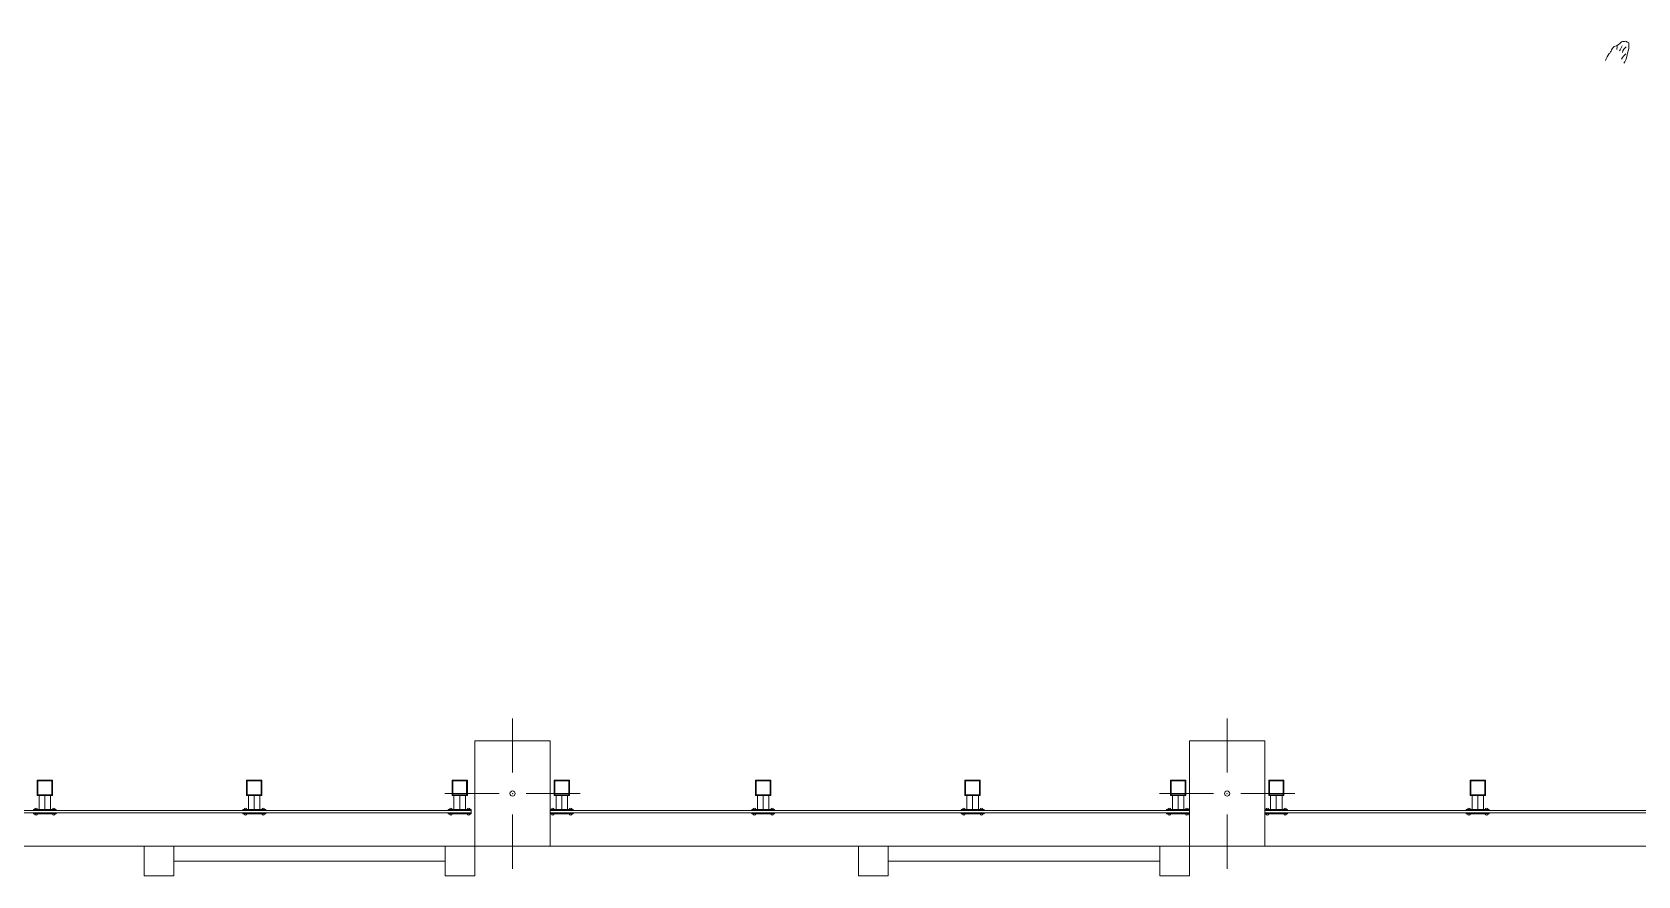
# Model space of a CAD drawing. Header units: metres. Extents: x -17 to 101, y 0 to 79.
# Drawn here: x 60.16 to 65.5, y 19.44 to 22.24 of the extents above; entities that cross this region are included whole.
import ezdxf

# ---------------------------------------------------------------- set-up
doc = ezdxf.new("R2010")
doc.units = ezdxf.units.M
doc.layers.add('Cotas varias El', color=253, linetype='Continuous', lineweight=13)

msp = doc.modelspace()

# ---------------------------------------------------------------- linework, layer by layer
at = {"layer": 'Cotas varias El', "linetype": 'Continuous'}
for p, q in [((61.7577, 19.7789), (61.7577, 19.9589)), ((64.1327, 19.7789), (64.1327, 19.9589)), ((61.7127, 19.7089), (61.5327, 19.7089)), ((61.8027, 19.7089), (61.9827, 19.7089)), ((64.0877, 19.7089), (63.9077, 19.7089)), ((64.1777, 19.7089), (64.3577, 19.7089)), ((61.7577, 19.4589), (61.7577, 19.6389)), ((64.1327, 19.4589), (64.1327, 19.6389)), ((60.5327, 19.5341), (60.5327, 19.4352)), ((60.6315, 19.5341), (60.5327, 19.5341)), ((60.6315, 19.4352), (60.6315, 19.5341)), ((61.5338, 19.5341), (61.5338, 19.4352)), ((61.6327, 19.5341), (61.5338, 19.5341)), ((61.6327, 19.4352), (61.6327, 19.5341)), ((62.9077, 19.5341), (62.9077, 19.4352)), ((63.0066, 19.5341), (62.9077, 19.5341)), ((63.0066, 19.4352), (63.0066, 19.5341)), ((63.9088, 19.5341), (63.9088, 19.4352)), ((64.0077, 19.5341), (63.9088, 19.5341)), ((64.0077, 19.4352), (64.0077, 19.5341)), ((60.5327, 19.4352), (60.6315, 19.4352)), ((61.5338, 19.4352), (61.6327, 19.4352)), ((62.9077, 19.4352), (63.0066, 19.4352)), ((63.9088, 19.4352), (64.0077, 19.4352))]:
    msp.add_line(p, q, dxfattribs=at)
at = {"layer": 'Cotas varias El'}
for p, q in [((60.1841, 19.7026), (60.2222, 19.7026)), ((60.1841, 19.6558), (60.1841, 19.7026)), ((60.1841, 19.7026), (60.1841, 19.6558)), ((60.1841, 19.7026), (60.2222, 19.7026)), ((60.1841, 19.6558), (60.1841, 19.7026)), ((60.1841, 19.7026), (60.1841, 19.6558)), ((60.2031, 19.7026), (60.2031, 19.6558)), ((60.2031, 19.7026), (60.2031, 19.6558)), ((60.2222, 19.7026), (60.2222, 19.6558)), ((60.2222, 19.7026), (60.2222, 19.6558)), ((60.2222, 19.7026), (60.2222, 19.6558)), ((60.2222, 19.7026), (60.2222, 19.6558)), ((60.8801, 19.7026), (60.9182, 19.7026)), ((60.8801, 19.6558), (60.8801, 19.7026)), ((60.8801, 19.7026), (60.8801, 19.6558)), ((60.8801, 19.7026), (60.9182, 19.7026)), ((60.8801, 19.6558), (60.8801, 19.7026)), ((60.8801, 19.7026), (60.8801, 19.6558)), ((60.8991, 19.7026), (60.8991, 19.6558)), ((60.8991, 19.7026), (60.8991, 19.6558)), ((60.9182, 19.7026), (60.9182, 19.6558)), ((60.9182, 19.7026), (60.9182, 19.6558)), ((60.9182, 19.7026), (60.9182, 19.6558)), ((60.9182, 19.7026), (60.9182, 19.6558)), ((61.563, 19.7026), (61.6011, 19.7026)), ((61.563, 19.6558), (61.563, 19.7026)), ((61.563, 19.7026), (61.563, 19.6558)), ((61.563, 19.7026), (61.6011, 19.7026)), ((61.563, 19.6558), (61.563, 19.7026)), ((61.563, 19.7026), (61.563, 19.6558)), ((61.582, 19.7026), (61.582, 19.6558)), ((61.582, 19.7026), (61.582, 19.6558)), ((61.6011, 19.7026), (61.6011, 19.6558)), ((61.6011, 19.7026), (61.6011, 19.6558)), ((61.6011, 19.7026), (61.6011, 19.6558)), ((61.6011, 19.7026), (61.6011, 19.6558)), ((61.9022, 19.7026), (61.9403, 19.7026)), ((61.9022, 19.6559), (61.9022, 19.7026)), ((61.9022, 19.7026), (61.9022, 19.6559)), ((61.9022, 19.7026), (61.9403, 19.7026)), ((61.9022, 19.6559), (61.9022, 19.7026)), ((61.9022, 19.7026), (61.9022, 19.6559)), ((61.9212, 19.7026), (61.9212, 19.6559)), ((61.9212, 19.7026), (61.9212, 19.6559)), ((61.9403, 19.7026), (61.9403, 19.6559)), ((61.9403, 19.7026), (61.9403, 19.6559)), ((61.9403, 19.7026), (61.9403, 19.6559)), ((61.9403, 19.7026), (61.9403, 19.6559)), ((62.5717, 19.7026), (62.6098, 19.7026)), ((62.5717, 19.6559), (62.5717, 19.7026)), ((62.5717, 19.7026), (62.5717, 19.6559)), ((62.5717, 19.7026), (62.6098, 19.7026)), ((62.5717, 19.6559), (62.5717, 19.7026)), ((62.5717, 19.7026), (62.5717, 19.6559)), ((62.5907, 19.7026), (62.5907, 19.6559)), ((62.5907, 19.7026), (62.5907, 19.6559)), ((62.6098, 19.7026), (62.6098, 19.6559)), ((62.6098, 19.7026), (62.6098, 19.6559)), ((62.6098, 19.7026), (62.6098, 19.6559)), ((62.6098, 19.7026), (62.6098, 19.6559)), ((63.2677, 19.7026), (63.3058, 19.7026)), ((63.2677, 19.6559), (63.2677, 19.7026)), ((63.2677, 19.7026), (63.2677, 19.6559)), ((63.2677, 19.7026), (63.3058, 19.7026)), ((63.2677, 19.6559), (63.2677, 19.7026)), ((63.2677, 19.7026), (63.2677, 19.6559)), ((63.2867, 19.7026), (63.2867, 19.6559)), ((63.2867, 19.7026), (63.2867, 19.6559)), ((63.3058, 19.7026), (63.3058, 19.6559)), ((63.3058, 19.7026), (63.3058, 19.6559)), ((63.3058, 19.7026), (63.3058, 19.6559)), ((63.3058, 19.7026), (63.3058, 19.6559)), ((63.9506, 19.7026), (63.9887, 19.7026)), ((63.9506, 19.6559), (63.9506, 19.7026)), ((63.9506, 19.7026), (63.9506, 19.6559)), ((63.9506, 19.7026), (63.9887, 19.7026)), ((63.9506, 19.6559), (63.9506, 19.7026)), ((63.9506, 19.7026), (63.9506, 19.6559)), ((63.9696, 19.7026), (63.9696, 19.6559)), ((63.9696, 19.7026), (63.9696, 19.6559)), ((63.9887, 19.7026), (63.9887, 19.6559)), ((63.9887, 19.7026), (63.9887, 19.6559)), ((63.9887, 19.7026), (63.9887, 19.6559)), ((63.9887, 19.7026), (63.9887, 19.6559)), ((64.2771, 19.7026), (64.3152, 19.7026)), ((64.2771, 19.6558), (64.2771, 19.7026)), ((64.2771, 19.7026), (64.2771, 19.6558)), ((64.2771, 19.7026), (64.3152, 19.7026)), ((64.2771, 19.6558), (64.2771, 19.7026)), ((64.2771, 19.7026), (64.2771, 19.6558)), ((64.2962, 19.7026), (64.2962, 19.6558)), ((64.2962, 19.7026), (64.2962, 19.6558)), ((64.3152, 19.7026), (64.3152, 19.6558)), ((64.3152, 19.7026), (64.3152, 19.6558)), ((64.3152, 19.7026), (64.3152, 19.6558)), ((64.3152, 19.7026), (64.3152, 19.6558)), ((64.9466, 19.7026), (64.9847, 19.7026)), ((64.9466, 19.6558), (64.9466, 19.7026)), ((64.9466, 19.7026), (64.9466, 19.6558)), ((64.9466, 19.7026), (64.9847, 19.7026)), ((64.9466, 19.6558), (64.9466, 19.7026)), ((64.9466, 19.7026), (64.9466, 19.6558)), ((64.9656, 19.7026), (64.9656, 19.6558)), ((64.9656, 19.7026), (64.9656, 19.6558)), ((64.9847, 19.7026), (64.9847, 19.6558)), ((64.9847, 19.7026), (64.9847, 19.6558)), ((64.9847, 19.7026), (64.9847, 19.6558)), ((64.9847, 19.7026), (64.9847, 19.6558)), ((60.2222, 19.6558), (60.1841, 19.6558)), ((60.2222, 19.6558), (60.1841, 19.6558)), ((60.9182, 19.6558), (60.8801, 19.6558)), ((60.9182, 19.6558), (60.8801, 19.6558)), ((61.6011, 19.6558), (61.563, 19.6558)), ((61.6011, 19.6558), (61.563, 19.6558)), ((61.9399, 19.6559), (61.9018, 19.6559)), ((61.9399, 19.6559), (61.9018, 19.6559)), ((62.6098, 19.6559), (62.5717, 19.6559)), ((62.6098, 19.6559), (62.5717, 19.6559)), ((63.3058, 19.6559), (63.2677, 19.6559)), ((63.3058, 19.6559), (63.2677, 19.6559)), ((63.9887, 19.6559), (63.9506, 19.6559)), ((63.9887, 19.6559), (63.9506, 19.6559)), ((64.3148, 19.6558), (64.2767, 19.6558)), ((64.3148, 19.6558), (64.2767, 19.6558)), ((64.9847, 19.6558), (64.9466, 19.6558)), ((64.9847, 19.6558), (64.9466, 19.6558))]:
    msp.add_line(p, q, dxfattribs=at)
msp.add_lwpolyline([(85.6577, 22.8339), (85.6577, 19.5339), (56.8577, 19.5339), (56.8577, 22.8339)], dxfattribs=at)
for points in [[(61.8827, 19.8839), (61.6327, 19.8839), (61.6327, 19.5339), (61.8827, 19.5339)], [(64.2577, 19.8839), (64.0077, 19.8839), (64.0077, 19.5339), (64.2577, 19.5339)], [(61.9466, 19.7026), (61.9443, 19.7026), (61.8958, 19.7026), (61.8958, 19.7049), (61.8958, 19.7511), (61.8958, 19.7534), (61.9466, 19.7534), (61.9466, 19.7511)], [(61.9443, 19.7049), (61.9443, 19.7511), (61.8981, 19.7511), (61.8981, 19.7049)], [(64.3216, 19.7026), (64.3193, 19.7026), (64.2708, 19.7026), (64.2708, 19.7048), (64.2708, 19.7511), (64.2708, 19.7534), (64.3216, 19.7534), (64.3216, 19.7511)], [(64.3193, 19.7048), (64.3193, 19.7511), (64.273, 19.7511), (64.273, 19.7048)], [(59.4951, 19.6446), (61.6201, 19.6446), (61.6201, 19.6526), (59.4951, 19.6526)], [(61.8827, 19.6446), (64.0077, 19.6446), (64.0077, 19.6526), (61.8827, 19.6526)], [(64.2577, 19.6446), (66.3827, 19.6446), (66.3827, 19.6526), (64.2577, 19.6526)]]:
    msp.add_lwpolyline(points, close=True, dxfattribs=at)
at = {"layer": 'Cotas varias El', "linetype": 'Continuous'}
for points in [[(61.8827, 19.5339), (61.6327, 19.5339), (61.6327, 19.8839), (61.8827, 19.8839)], [(64.2577, 19.5339), (64.0077, 19.5339), (64.0077, 19.8839), (64.2577, 19.8839)]]:
    msp.add_lwpolyline(points, close=True, dxfattribs=at)
at = {"layer": 'Cotas varias El', "flags": 128}
for points in [[(60.2285, 19.7026), (60.2262, 19.7026), (60.1777, 19.7026), (60.1777, 19.7048), (60.1777, 19.7511), (60.1777, 19.7534), (60.2285, 19.7534), (60.2285, 19.7511)], [(60.2262, 19.7048), (60.2262, 19.7511), (60.18, 19.7511), (60.18, 19.7048)], [(60.9245, 19.7026), (60.9222, 19.7026), (60.8737, 19.7026), (60.8737, 19.7048), (60.8737, 19.7511), (60.8737, 19.7534), (60.9245, 19.7534), (60.9245, 19.7511)], [(60.9222, 19.7048), (60.9222, 19.7511), (60.876, 19.7511), (60.876, 19.7048)], [(61.6074, 19.7026), (61.6051, 19.7026), (61.5566, 19.7026), (61.5566, 19.7048), (61.5566, 19.7511), (61.5566, 19.7534), (61.6074, 19.7534), (61.6074, 19.7511)], [(61.6051, 19.7048), (61.6051, 19.7511), (61.5589, 19.7511), (61.5589, 19.7048)], [(62.6161, 19.7026), (62.6138, 19.7026), (62.5653, 19.7026), (62.5653, 19.7049), (62.5653, 19.7511), (62.5653, 19.7534), (62.6161, 19.7534), (62.6161, 19.7511)], [(62.6138, 19.7049), (62.6138, 19.7511), (62.5676, 19.7511), (62.5676, 19.7049)], [(63.3121, 19.7026), (63.3098, 19.7026), (63.2613, 19.7026), (63.2613, 19.7049), (63.2613, 19.7511), (63.2613, 19.7534), (63.3121, 19.7534), (63.3121, 19.7511)], [(63.3098, 19.7049), (63.3098, 19.7511), (63.2636, 19.7511), (63.2636, 19.7049)], [(63.995, 19.7026), (63.9927, 19.7026), (63.9442, 19.7026), (63.9442, 19.7049), (63.9442, 19.7511), (63.9442, 19.7534), (63.995, 19.7534), (63.995, 19.7511)], [(63.9927, 19.7049), (63.9927, 19.7511), (63.9465, 19.7511), (63.9465, 19.7049)], [(64.991, 19.7026), (64.9888, 19.7026), (64.9402, 19.7026), (64.9402, 19.7048), (64.9402, 19.7511), (64.9402, 19.7534), (64.991, 19.7534), (64.991, 19.7511)], [(64.9888, 19.7048), (64.9888, 19.7511), (64.9425, 19.7511), (64.9425, 19.7048)], [(60.2412, 19.6536), (60.1904, 19.6536), (60.165, 19.6536), (60.165, 19.6558), (60.1904, 19.6558), (60.2412, 19.6558)], [(60.2412, 19.6536), (60.165, 19.6536), (60.165, 19.6558), (60.2412, 19.6558)], [(60.2412, 19.6413), (60.165, 19.6413), (60.165, 19.6436), (60.2412, 19.6436)], [(60.2412, 19.6413), (60.165, 19.6413), (60.165, 19.6436), (60.2412, 19.6436)], [(60.9372, 19.6536), (60.8864, 19.6536), (60.861, 19.6536), (60.861, 19.6558), (60.8864, 19.6558), (60.9372, 19.6558)], [(60.9372, 19.6536), (60.861, 19.6536), (60.861, 19.6558), (60.9372, 19.6558)], [(60.9372, 19.6413), (60.861, 19.6413), (60.861, 19.6436), (60.9372, 19.6436)], [(60.9372, 19.6413), (60.861, 19.6413), (60.861, 19.6436), (60.9372, 19.6436)], [(61.6201, 19.6536), (61.5693, 19.6536), (61.5439, 19.6536), (61.5439, 19.6558), (61.5693, 19.6558), (61.6201, 19.6558)], [(61.6201, 19.6536), (61.5439, 19.6536), (61.5439, 19.6558), (61.6201, 19.6558)], [(61.6201, 19.6413), (61.5439, 19.6413), (61.5439, 19.6436), (61.6201, 19.6436)], [(61.6201, 19.6413), (61.5439, 19.6413), (61.5439, 19.6436), (61.6201, 19.6436)], [(61.9589, 19.6536), (61.9081, 19.6536), (61.8827, 19.6536), (61.8827, 19.6559), (61.9081, 19.6559), (61.9589, 19.6559)], [(61.9589, 19.6536), (61.8827, 19.6536), (61.8827, 19.6559), (61.9589, 19.6559)], [(61.9589, 19.6413), (61.8827, 19.6413), (61.8827, 19.6436), (61.9589, 19.6436)], [(61.9589, 19.6413), (61.8827, 19.6413), (61.8827, 19.6436), (61.9589, 19.6436)], [(62.6288, 19.6536), (62.578, 19.6536), (62.5526, 19.6536), (62.5526, 19.6559), (62.578, 19.6559), (62.6288, 19.6559)], [(62.6288, 19.6536), (62.5526, 19.6536), (62.5526, 19.6559), (62.6288, 19.6559)], [(62.6288, 19.6413), (62.5526, 19.6413), (62.5526, 19.6436), (62.6288, 19.6436)], [(62.6288, 19.6413), (62.5526, 19.6413), (62.5526, 19.6436), (62.6288, 19.6436)], [(63.3248, 19.6536), (63.274, 19.6536), (63.2486, 19.6536), (63.2486, 19.6559), (63.274, 19.6559), (63.3248, 19.6559)], [(63.3248, 19.6536), (63.2486, 19.6536), (63.2486, 19.6559), (63.3248, 19.6559)], [(63.3248, 19.6413), (63.2486, 19.6413), (63.2486, 19.6436), (63.3248, 19.6436)], [(63.3248, 19.6413), (63.2486, 19.6413), (63.2486, 19.6436), (63.3248, 19.6436)], [(64.0077, 19.6536), (63.9569, 19.6536), (63.9315, 19.6536), (63.9315, 19.6559), (63.9569, 19.6559), (64.0077, 19.6559)], [(64.0077, 19.6536), (63.9315, 19.6536), (63.9315, 19.6559), (64.0077, 19.6559)], [(64.0077, 19.6413), (63.9315, 19.6413), (63.9315, 19.6436), (64.0077, 19.6436)], [(64.0077, 19.6413), (63.9315, 19.6413), (63.9315, 19.6436), (64.0077, 19.6436)], [(64.3339, 19.6536), (64.2831, 19.6536), (64.2577, 19.6536), (64.2577, 19.6558), (64.2831, 19.6558), (64.3339, 19.6558)], [(64.3339, 19.6536), (64.2577, 19.6536), (64.2577, 19.6558), (64.3339, 19.6558)], [(64.3339, 19.6413), (64.2577, 19.6413), (64.2577, 19.6436), (64.3339, 19.6436)], [(64.3339, 19.6413), (64.2577, 19.6413), (64.2577, 19.6436), (64.3339, 19.6436)], [(65.0037, 19.6536), (64.9529, 19.6536), (64.9275, 19.6536), (64.9275, 19.6558), (64.9529, 19.6558), (65.0037, 19.6558)], [(65.0037, 19.6536), (64.9275, 19.6536), (64.9275, 19.6558), (65.0037, 19.6558)], [(65.0037, 19.6413), (64.9275, 19.6413), (64.9275, 19.6436), (65.0037, 19.6436)], [(65.0037, 19.6413), (64.9275, 19.6413), (64.9275, 19.6436), (65.0037, 19.6436)]]:
    msp.add_lwpolyline(points, close=True, dxfattribs=at)
at = {"layer": 'Cotas varias El', "linetype": 'Continuous', "flags": 128}
for points in [[(61.5336, 19.5341), (60.6315, 19.5341)], [(63.9087, 19.5341), (63.0066, 19.5341)], [(60.6315, 19.4846), (61.5336, 19.4846)], [(63.0066, 19.4847), (63.9087, 19.4847)]]:
    msp.add_lwpolyline(points, dxfattribs=at)
at = {"layer": 'Cotas varias El', "linetype": 'Continuous'}
for centre in [(61.7577, 19.7089), (64.1327, 19.7089)]:
    msp.add_circle(centre, 0.00871, dxfattribs=at)
at = {"layer": 'Cotas varias El'}
for centre, radius, start, end in [((65.4091, 22.2324), 0.0414, 284.3483, 325.0817), ((65.4935, 21.8254), 0.3866, 95.4246, 97.5078), ((65.4384, 22.1629), 0.0509, 54.7709, 68.5638), ((65.4064, 22.1967), 0.0618, 350.5313, 7.2719), ((65.5921, 22.0559), 0.2214, 149.0929, 155.9626), ((65.3934, 22.1839), 0.0167, 301.4945, 336.0064), ((65.4428, 22.1644), 0.0365, 130.0156, 159.5243), ((65.3933, 22.1903), 0.0354, 347.6913, 8.3285), ((65.3198, 22.2563), 0.1404, 326.092, 334.0275), ((65.5557, 22.0738), 0.1366, 136.0243, 145.551), ((65.4735, 22.1678), 0.0276, 121.7023, 169.665), ((65.3968, 22.1724), 0.0654, 327.0646, 345.1723), ((66.9724, 21.8062), 1.5522, 165.8174, 166.9866), ((60.1738, 19.6558), 0.00476, 0, 180), ((60.1738, 19.6413), 0.00476, 180, 0), ((60.2328, 19.6558), 0.00476, 0, 180), ((60.2328, 19.6413), 0.00476, 180, 0), ((60.8698, 19.6558), 0.00476, 0, 180), ((60.8698, 19.6413), 0.00476, 180, 0), ((60.9288, 19.6558), 0.00476, 0, 180), ((60.9288, 19.6413), 0.00476, 180, 0), ((61.5527, 19.6558), 0.00476, 0, 180), ((61.5527, 19.6413), 0.00476, 180, 0), ((61.6117, 19.6558), 0.00476, 0, 180), ((61.6117, 19.6413), 0.00476, 180, 0), ((61.8915, 19.6559), 0.00476, 0, 180), ((61.8915, 19.6413), 0.00476, 180, 0), ((61.9505, 19.6559), 0.00476, 0, 180), ((61.9505, 19.6413), 0.00476, 180, 0), ((62.5614, 19.6559), 0.00476, 0, 180), ((62.5614, 19.6413), 0.00476, 180, 0), ((62.6204, 19.6559), 0.00476, 0, 180), ((62.6204, 19.6413), 0.00476, 180, 0), ((63.2574, 19.6559), 0.00476, 0, 180), ((63.2574, 19.6413), 0.00476, 180, 0), ((63.3164, 19.6559), 0.00476, 0, 180), ((63.3164, 19.6413), 0.00476, 180, 0), ((63.9403, 19.6559), 0.00476, 0, 180), ((63.9403, 19.6413), 0.00476, 180, 0), ((63.9993, 19.6559), 0.00476, 0, 180), ((63.9993, 19.6413), 0.00476, 180, 0), ((64.2664, 19.6558), 0.00476, 0, 180), ((64.2664, 19.6413), 0.00476, 180, 0), ((64.3254, 19.6558), 0.00476, 0, 180), ((64.3254, 19.6413), 0.00476, 180, 0), ((64.9363, 19.6558), 0.00476, 0, 180), ((64.9363, 19.6413), 0.00476, 180, 0), ((64.9953, 19.6558), 0.00476, 0, 180), ((64.9953, 19.6413), 0.00476, 180, 0)]:
    msp.add_arc(centre, radius, start, end, dxfattribs=at)
at = {"layer": 'Cotas varias El', "linetype": 'Continuous'}
for p in [(61.7577, 19.7089), (64.1327, 19.7089)]:
    msp.add_point(p, dxfattribs=at)

doc.saveas('drawing.dxf')
